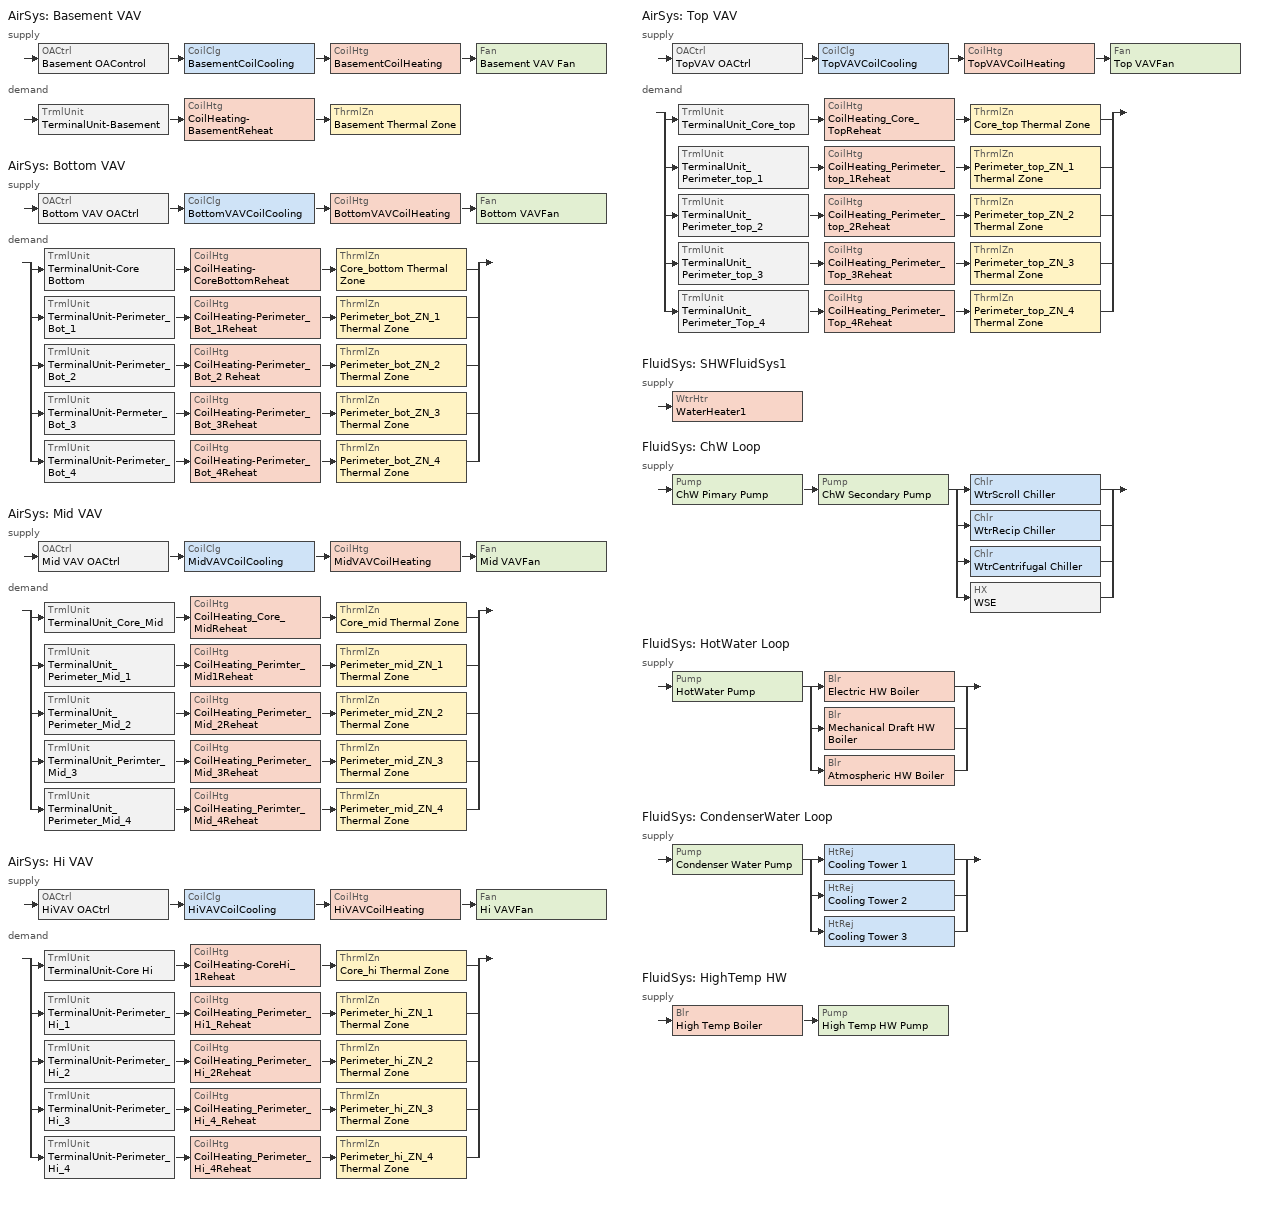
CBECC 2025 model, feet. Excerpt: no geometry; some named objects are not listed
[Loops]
AirSys 'Basement VAV'
 supply: OACtrl 'Basement OAControl' > CoilClg 'BasementCoilCooling' > CoilHtg 'BasementCoilHeating' > Fan 'Basement VAV Fan'
 demand: TrmlUnit 'TerminalUnit-Basement' > CoilHtg 'CoilHeating-BasementReheat' > ThrmlZn 'Basement Thermal Zone'
AirSys 'Bottom VAV'
 supply: OACtrl 'Bottom VAV OACtrl' > CoilClg 'BottomVAVCoilCooling' > CoilHtg 'BottomVAVCoilHeating' > Fan 'Bottom VAVFan'
 demand: split
  | TrmlUnit 'TerminalUnit-Core Bottom' > CoilHtg 'CoilHeating-CoreBottomReheat' > ThrmlZn 'Core_bottom Thermal Zone'
  | TrmlUnit 'TerminalUnit-Perimeter_Bot_1' > CoilHtg 'CoilHeating-Perimeter_Bot_1Reheat' > ThrmlZn 'Perimeter_bot_ZN_1 Thermal Zone'
  | TrmlUnit 'TerminalUnit-Perimeter_Bot_2' > CoilHtg 'CoilHeating-Perimeter_ Bot_2 Reheat' > ThrmlZn 'Perimeter_bot_ZN_2 Thermal Zone'
  | TrmlUnit 'TerminalUnit-Permeter_Bot_3' > CoilHtg 'CoilHeating-Perimeter_Bot_3Reheat' > ThrmlZn 'Perimeter_bot_ZN_3 Thermal Zone'
  | TrmlUnit 'TerminalUnit-Perimeter_Bot_4' > CoilHtg 'CoilHeating-Perimeter_Bot_4Reheat' > ThrmlZn 'Perimeter_bot_ZN_4 Thermal Zone'
AirSys 'Mid VAV'
 supply: OACtrl 'Mid VAV OACtrl' > CoilClg 'MidVAVCoilCooling' > CoilHtg 'MidVAVCoilHeating' > Fan 'Mid VAVFan'
 demand: split
  | TrmlUnit 'TerminalUnit_Core_Mid' > CoilHtg 'CoilHeating_Core_MidReheat' > ThrmlZn 'Core_mid Thermal Zone'
  | TrmlUnit 'TerminalUnit_Perimeter_Mid_1' > CoilHtg 'CoilHeating_Perimter_Mid1Reheat' > ThrmlZn 'Perimeter_mid_ZN_1 Thermal Zone'
  | TrmlUnit 'TerminalUnit_Perimeter_Mid_2' > CoilHtg 'CoilHeating_Perimeter_Mid_2Reheat' > ThrmlZn 'Perimeter_mid_ZN_2 Thermal Zone'
  | TrmlUnit 'TerminalUnit_Perimter_Mid_3' > CoilHtg 'CoilHeating_Perimeter_Mid_3Reheat' > ThrmlZn 'Perimeter_mid_ZN_3 Thermal Zone'
  | TrmlUnit 'TerminalUnit_Perimeter_Mid_4' > CoilHtg 'CoilHeating_Perimter_Mid_4Reheat' > ThrmlZn 'Perimeter_mid_ZN_4 Thermal Zone'
AirSys 'Hi VAV'
 supply: OACtrl 'HiVAV OACtrl' > CoilClg 'HiVAVCoilCooling' > CoilHtg 'HiVAVCoilHeating' > Fan 'Hi VAVFan'
 demand: split
  | TrmlUnit 'TerminalUnit-Core Hi' > CoilHtg 'CoilHeating-CoreHi_1Reheat' > ThrmlZn 'Core_hi Thermal Zone'
  | TrmlUnit 'TerminalUnit-Perimeter_Hi_1' > CoilHtg 'CoilHeating_Perimeter_Hi1_Reheat' > ThrmlZn 'Perimeter_hi_ZN_1 Thermal Zone'
  | TrmlUnit 'TerminalUnit-Perimeter_Hi_2' > CoilHtg 'CoilHeating_Perimeter_Hi_2Reheat' > ThrmlZn 'Perimeter_hi_ZN_2 Thermal Zone'
  | TrmlUnit 'TerminalUnit-Perimeter_Hi_3' > CoilHtg 'CoilHeating_Perimeter_Hi_4_Reheat' > ThrmlZn 'Perimeter_hi_ZN_3 Thermal Zone'
  | TrmlUnit 'TerminalUnit-Perimeter_Hi_4' > CoilHtg 'CoilHeating_Perimeter_Hi_4Reheat' > ThrmlZn 'Perimeter_hi_ZN_4 Thermal Zone'
AirSys 'Top VAV'
 supply: OACtrl 'TopVAV OACtrl' > CoilClg 'TopVAVCoilCooling' > CoilHtg 'TopVAVCoilHeating' > Fan 'Top VAVFan'
 demand: split
  | TrmlUnit 'TerminalUnit_Core_top' > CoilHtg 'CoilHeating_Core_TopReheat' > ThrmlZn 'Core_top Thermal Zone'
  | TrmlUnit 'TerminalUnit_Perimeter_top_1' > CoilHtg 'CoilHeating_Perimeter_top_1Reheat' > ThrmlZn 'Perimeter_top_ZN_1 Thermal Zone'
  | TrmlUnit 'TerminalUnit_Perimeter_top_2' > CoilHtg 'CoilHeating_Perimeter_top_2Reheat' > ThrmlZn 'Perimeter_top_ZN_2 Thermal Zone'
  | TrmlUnit 'TerminalUnit_Perimeter_top_3' > CoilHtg 'CoilHeating_Perimeter_Top_3Reheat' > ThrmlZn 'Perimeter_top_ZN_3 Thermal Zone'
  | TrmlUnit 'TerminalUnit_Perimeter_Top_4' > CoilHtg 'CoilHeating_Perimeter_Top_4Reheat' > ThrmlZn 'Perimeter_top_ZN_4 Thermal Zone'
FluidSys 'SHWFluidSys1'
 supply: WtrHtr 'WaterHeater1'
FluidSys 'ChW Loop'
 supply: Pump 'ChW Pimary Pump' > Pump 'ChW Secondary Pump' > split
  | Chlr 'WtrScroll Chiller'
  | Chlr 'WtrRecip Chiller'
  | Chlr 'WtrCentrifugal Chiller'
  | HX 'WSE'
FluidSys 'HotWater Loop'
 supply: Pump 'HotWater Pump' > split
  | Blr 'Electric HW Boiler'
  | Blr 'Mechanical Draft HW Boiler'
  | Blr 'Atmospheric HW Boiler'
FluidSys 'CondenserWater Loop'
 supply: Pump 'Condenser Water Pump' > split
  | HtRej 'Cooling Tower 1'
  | HtRej 'Cooling Tower 2'
  | HtRej 'Cooling Tower 3'
FluidSys 'HighTemp HW'
 supply: Blr 'High Temp Boiler' > Pump 'High Temp HW Pump'
[AirSys] Type=VAV; CtrlSysType=DDCToZone; AvailSchRef=Office HVACAvail; ReheatCtrlMthd=DualMaximum; OptStart=1; ClgCtrl=WarmestResetFlowFirst
Name | CtrlZnRef | AirFlowPerSqFt | AirFlowPerTon | ClRstSupHi | NightCycleFanCtrl | ClRstSupLow | Cnt
Basement VAV | Basement Thermal Zone | 0.753 | 586.1 | 62
Bottom VAV |  | 0.964 | 472.5 | 60 | CycleOnCallAnyZone | 55
Mid VAV |  | 1.05 | 468.3 | 60 | CycleOnCallAnyZone | 55 | 5
Hi VAV |  | 1.05 | 472.3 | 60 | CycleOnCallAnyZone | 55 | 5
Top VAV |  | 1.02 | 348.5 | 60 | CycleOnCallAnyZone | 55
[AirSeg]
Name | Sys | Type
Basement VAV AirSegment Supply | Basement VAV | Supply
Basement Relief AirSegment | Basement VAV | Return
BottomVAV AirSegment Supply | Bottom VAV | Supply
Bottom VAV Return AirSegment | Bottom VAV | Return
MidVAV AirSegment Supply | Mid VAV | Supply
Mid VAV Return AirSegment | Mid VAV | Return
HiVAV AirSegment Supply | Hi VAV | Supply
HiVAV Return AirSegment | Hi VAV | Return
TopVAV AirSegment Supply | Top VAV | Supply
Top VAV Return AirSegment | Top VAV | Return
[CoilClg] Type=ChilledWater; FluidSegInRef=ChW Secondary Supply; FluidSegOutRef=ChW Secondary Return
Name | Sys
BasementCoilCooling | Basement VAV
BottomVAVCoilCooling | Bottom VAV
MidVAVCoilCooling | Mid VAV
HiVAVCoilCooling | Hi VAV
TopVAVCoilCooling | Top VAV
[CoilHtg] Type=HotWater; FluidSegInRef=HW Primary Supply; FluidSegOutRef=HW Primary Return
Name | Sys
BasementCoilHeating; CoilHeating-BasementReheat | Basement VAV
BottomVAVCoilHeating; CoilHeating-CoreBottomReheat; CoilHeating-Perimeter_Bot_1Reheat; CoilHeating-Perimeter_ Bot_2 Reheat; CoilHeating-Perimeter_Bot_3Reheat; CoilHeating-Perimeter_Bot_4Reheat | Bottom VAV
MidVAVCoilHeating; CoilHeating_Core_MidReheat; CoilHeating_Perimter_Mid1Reheat; CoilHeating_Perimeter_Mid_2Reheat; CoilHeating_Perimeter_Mid_3Reheat; CoilHeating_Perimter_Mid_4Reheat | Mid VAV
HiVAVCoilHeating; CoilHeating-CoreHi_1Reheat; CoilHeating_Perimeter_Hi1_Reheat; CoilHeating_Perimeter_Hi_2Reheat; CoilHeating_Perimeter_Hi_4_Reheat; CoilHeating_Perimeter_Hi_4Reheat | Hi VAV
TopVAVCoilHeating; CoilHeating_Core_TopReheat; CoilHeating_Perimeter_top_1Reheat; CoilHeating_Perimeter_top_2Reheat; CoilHeating_Perimeter_Top_3Reheat; CoilHeating_Perimeter_Top_4Reheat | Top VAV
[Fan] FlowEff=0.65; MtrEff=0.9
Name | Sys | CtrlMthd | ModelingMthd | TotStaticPress | MtrPos
Basement VAV Fan | Basement VAV | ConstantVolume | StaticPressure | 3 | NotInAirStream
Bottom VAVFan | Bottom VAV | VariableSpeedDrive |  |  | InAirStream
Mid VAVFan | Mid VAV | VariableSpeedDrive | StaticPressure | 3 | InAirStream
Hi VAVFan | Hi VAV | VariableSpeedDrive | StaticPressure | 3 | InAirStream
Top VAVFan | Top VAV | VariableSpeedDrive | StaticPressure | 3 | InAirStream
[TrmlUnit] Type=VAVReheatBox
Name | Sys | ZnServedRef | PriAirSegRef
TerminalUnit-Basement | Basement VAV | Basement Thermal Zone | Basement VAV AirSegment Supply
TerminalUnit-Core Bottom | Bottom VAV | Core_bottom Thermal Zone | BottomVAV AirSegment Supply
TerminalUnit-Perimeter_Bot_1 | Bottom VAV | Perimeter_bot_ZN_1 Thermal Zone | BottomVAV AirSegment Supply
TerminalUnit-Perimeter_Bot_2 | Bottom VAV | Perimeter_bot_ZN_2 Thermal Zone | BottomVAV AirSegment Supply
TerminalUnit-Permeter_Bot_3 | Bottom VAV | Perimeter_bot_ZN_3 Thermal Zone | BottomVAV AirSegment Supply
TerminalUnit-Perimeter_Bot_4 | Bottom VAV | Perimeter_bot_ZN_4 Thermal Zone | BottomVAV AirSegment Supply
TerminalUnit_Core_Mid | Mid VAV | Core_mid Thermal Zone | MidVAV AirSegment Supply
TerminalUnit_Perimeter_Mid_1 | Mid VAV | Perimeter_mid_ZN_1 Thermal Zone | MidVAV AirSegment Supply
TerminalUnit_Perimeter_Mid_2 | Mid VAV | Perimeter_mid_ZN_2 Thermal Zone | MidVAV AirSegment Supply
TerminalUnit_Perimter_Mid_3 | Mid VAV | Perimeter_mid_ZN_3 Thermal Zone | MidVAV AirSegment Supply
TerminalUnit_Perimeter_Mid_4 | Mid VAV | Perimeter_mid_ZN_4 Thermal Zone | MidVAV AirSegment Supply
TerminalUnit-Core Hi | Hi VAV | Core_hi Thermal Zone | HiVAV AirSegment Supply
TerminalUnit-Perimeter_Hi_1 | Hi VAV | Perimeter_hi_ZN_1 Thermal Zone | HiVAV AirSegment Supply
TerminalUnit-Perimeter_Hi_2 | Hi VAV | Perimeter_hi_ZN_2 Thermal Zone | HiVAV AirSegment Supply
TerminalUnit-Perimeter_Hi_3 | Hi VAV | Perimeter_hi_ZN_3 Thermal Zone | HiVAV AirSegment Supply
TerminalUnit-Perimeter_Hi_4 | Hi VAV | Perimeter_hi_ZN_4 Thermal Zone | HiVAV AirSegment Supply
TerminalUnit_Core_top | Top VAV | Core_top Thermal Zone | TopVAV AirSegment Supply
TerminalUnit_Perimeter_top_1 | Top VAV | Perimeter_top_ZN_1 Thermal Zone | TopVAV AirSegment Supply
TerminalUnit_Perimeter_top_2 | Top VAV | Perimeter_top_ZN_2 Thermal Zone | TopVAV AirSegment Supply
TerminalUnit_Perimeter_top_3 | Top VAV | Perimeter_top_ZN_3 Thermal Zone | TopVAV AirSegment Supply
TerminalUnit_Perimeter_Top_4 | Top VAV | Perimeter_top_ZN_4 Thermal Zone | TopVAV AirSegment Supply
[OACtrl] EconoCtrlMthd=DifferentialDryBulb; EconoIntegration=Integrated
Name | Sys | AirSegSupRef | AirSegRetRef | EconoHiTempLockout | MaxOARat
Basement OAControl | Basement VAV | Basement VAV AirSegment Supply | Basement Relief AirSegment
Bottom VAV OACtrl | Bottom VAV | BottomVAV AirSegment Supply | Bottom VAV Return AirSegment | 80 | 1
Mid VAV OACtrl | Mid VAV | MidVAV AirSegment Supply | Mid VAV Return AirSegment | 80 | 1
HiVAV OACtrl | Hi VAV | HiVAV AirSegment Supply | HiVAV Return AirSegment | 80 | 1
TopVAV OACtrl | Top VAV | TopVAV AirSegment Supply | Top VAV Return AirSegment | 80 | 1
[FluidSys]
SHWFluidSys1: Type=ServiceHotWater
ChW Loop: Type=ChilledWater; CtrlType=DDC; TempCtrl=Fixed
HotWater Loop: Type=HotWater; CtrlType=DDC; RstSupHi=180; RstSupLow=130; RstOutdrHi=20; RstOutdrLow=50
CondenserWater Loop: Type=CondenserWater; CtrlType=DDC; TempCtrl=WetBulbReset; RstSupLow=65; DsgnSupWtrTemp=83; DsgnSupWtrDelT=12; FixedSupTemp=83; WetBulbApproach=8
HighTemp HW: Type=HotWater; CtrlType=DDC; DsgnSupWtrTemp=220
[FluidSeg]
Name | Sys | Type | Src | PriSegRef
SHWSupply1 | SHWFluidSys1 | PrimarySupply
SHWMakeup1 | SHWFluidSys1 | MakeupFluid | MunicipalWater
ChW Primary Supply | ChW Loop | PrimarySupply
ChW Primary Return | ChW Loop | PrimaryReturn
ChW Secondary Return | ChW Loop | SecondaryReturn |  | ChW Primary Return
ChW Secondary Supply | ChW Loop | SecondarySupply |  | ChW Primary Supply
HW Primary Supply | HotWater Loop | PrimarySupply
HW Primary Return | HotWater Loop | PrimaryReturn
CW Supply FluidSegment | CondenserWater Loop | PrimarySupply
CW Return FluidSegment | CondenserWater Loop | PrimaryReturn
High Temp Return | HighTemp HW | PrimaryReturn
High Temp Supply | HighTemp HW | PrimarySupply
[WtrHtr]
WaterHeater1: Sys=SHWFluidSys1; FluidSegOutRef=SHWSupply1; FluidSegMakeupRef=SHWMakeup1
[Chlr] Sys=ChW Loop; CndsrType=Fluid; CndsrFluidSegInRef=CW Supply FluidSegment; CndsrFluidSegOutRef=CW Return FluidSegment; EvapFluidSegInRef=ChW Primary Return; EvapFluidSegOutRef=ChW Primary Supply; EntTempRtd=54; LvgTempRtd=44
Name | Type | KwPerTon | IPLVKwPerTon | UnldRatMin | PLRMin | FuelSrc
WtrScroll Chiller | Scroll | 0.61 | 0.44 | 0.2 | 0.15
WtrRecip Chiller | Reciprocating | 0.61 | 0.5 | 0.18 | 0.18 | Electric
WtrCentrifugal Chiller | Centrifugal | 0.56 | 0.4 | 0.15 | 0.1 | Electric
[Pump]
Name | Sys | MtrEff | SpdCtrl | Pwr_fPLRCrvRef | ModelingMthd | TotHd
ChW Pimary Pump | ChW Loop | 0.9
ChW Secondary Pump | ChW Loop |  | VariableSpeed | PumpVSDPwrRatio_fGPMRatio
HotWater Pump | HotWater Loop | 0.9 | VariableSpeed |  | Detailed | 45
Condenser Water Pump | CondenserWater Loop | 0.91 | ConstantSpeed | PumpVSDPwrRatio_fGPMRatio | Detailed | 20
High Temp HW Pump | HighTemp HW
[HX]
WSE: Sys=ChW Loop; Type=CounterFlow; CHWFluidSegInRef=ChW Primary Return; CHWFluidSegOutRef=ChW Primary Supply; CWFluidSegInRef=CW Supply FluidSegment; CWFluidSegOutRef=CW Return FluidSegment; CHWEntTempDsgn=56; CWEntTempDsgn=41; CWLvgTempDsgn=53; CapRtd=4.5e+06
[Blr] Type=HotWater
Name | Sys | FuelSrc | FluidSegInRef | FluidSegOutRef | CapRtd | UnldRatMin | DraftType | CombEff | DraftFanHp | ThrmlEff
Electric HW Boiler | HotWater Loop | Electric | HW Primary Return | HW Primary Supply | 5e+06 | 0
Mechanical Draft HW Boiler | HotWater Loop | Gas | HW Primary Return | HW Primary Supply | 5e+06 | 0.2 | Condensing | 0.93 | 2
Atmospheric HW Boiler | HotWater Loop | Gas | HW Primary Return | HW Primary Supply | 5e+06 | 0.2 | Natural |  | 0 | 0.82
High Temp Boiler | HighTemp HW | Gas | High Temp Return | High Temp Supply | 1.06e+07 |  | MechanicalNoncondensing
[HtRej] Sys=CondenserWater Loop; Type=OpenTower; FluidSegInRef=CW Return FluidSegment; FluidSegOutRef=CW Supply FluidSegment; MinSpdRat=0.3
Cooling Tower 1; Cooling Tower 2; Cooling Tower 3
[Sch]
Office HVACAvail: Type=OnOff; SchWeekRef[1]=OfficeHVACAvailWk
[SchWeek]
OfficeHVACAvailWk: Type=Fraction; SchDayWDRef=OfficeHVACAvailWD; SchDaySunRef=OfficeHVACAvailSat; SchDaySatRef=OfficeHVACAvailSun
[SchDay] Type=Fraction
Name | Hr
OfficeHVACAvailWD | ( 0, 0, 0, 0, 0, 1, 1, 1, 1, 1, 1, 1, 1, 1, 1, 1, 1, 1, 1, 1, 1, 1, 1, 1 )
OfficeHVACAvailSat | ( 0, 0, 0, 0, 0, 1, 1, 1, 1, 1, 1, 1, 1, 1, 1, 1, 1, 1, 1, 0, 0, 0, 0, 0 )
OfficeHVACAvailSun | ( 0, 0, 0, 0, 0, 1, 1, 1, 1, 1, 1, 1, 1, 1, 1, 1, 1, 1, 0, 0, 0, 0, 0, 0 )
[CrvCubic]
PumpVSDPwrRatio_fGPMRatio: Coef1=0.00153; Coef2=0.005208; Coef3=1.10862; Coef4=-0.116356
